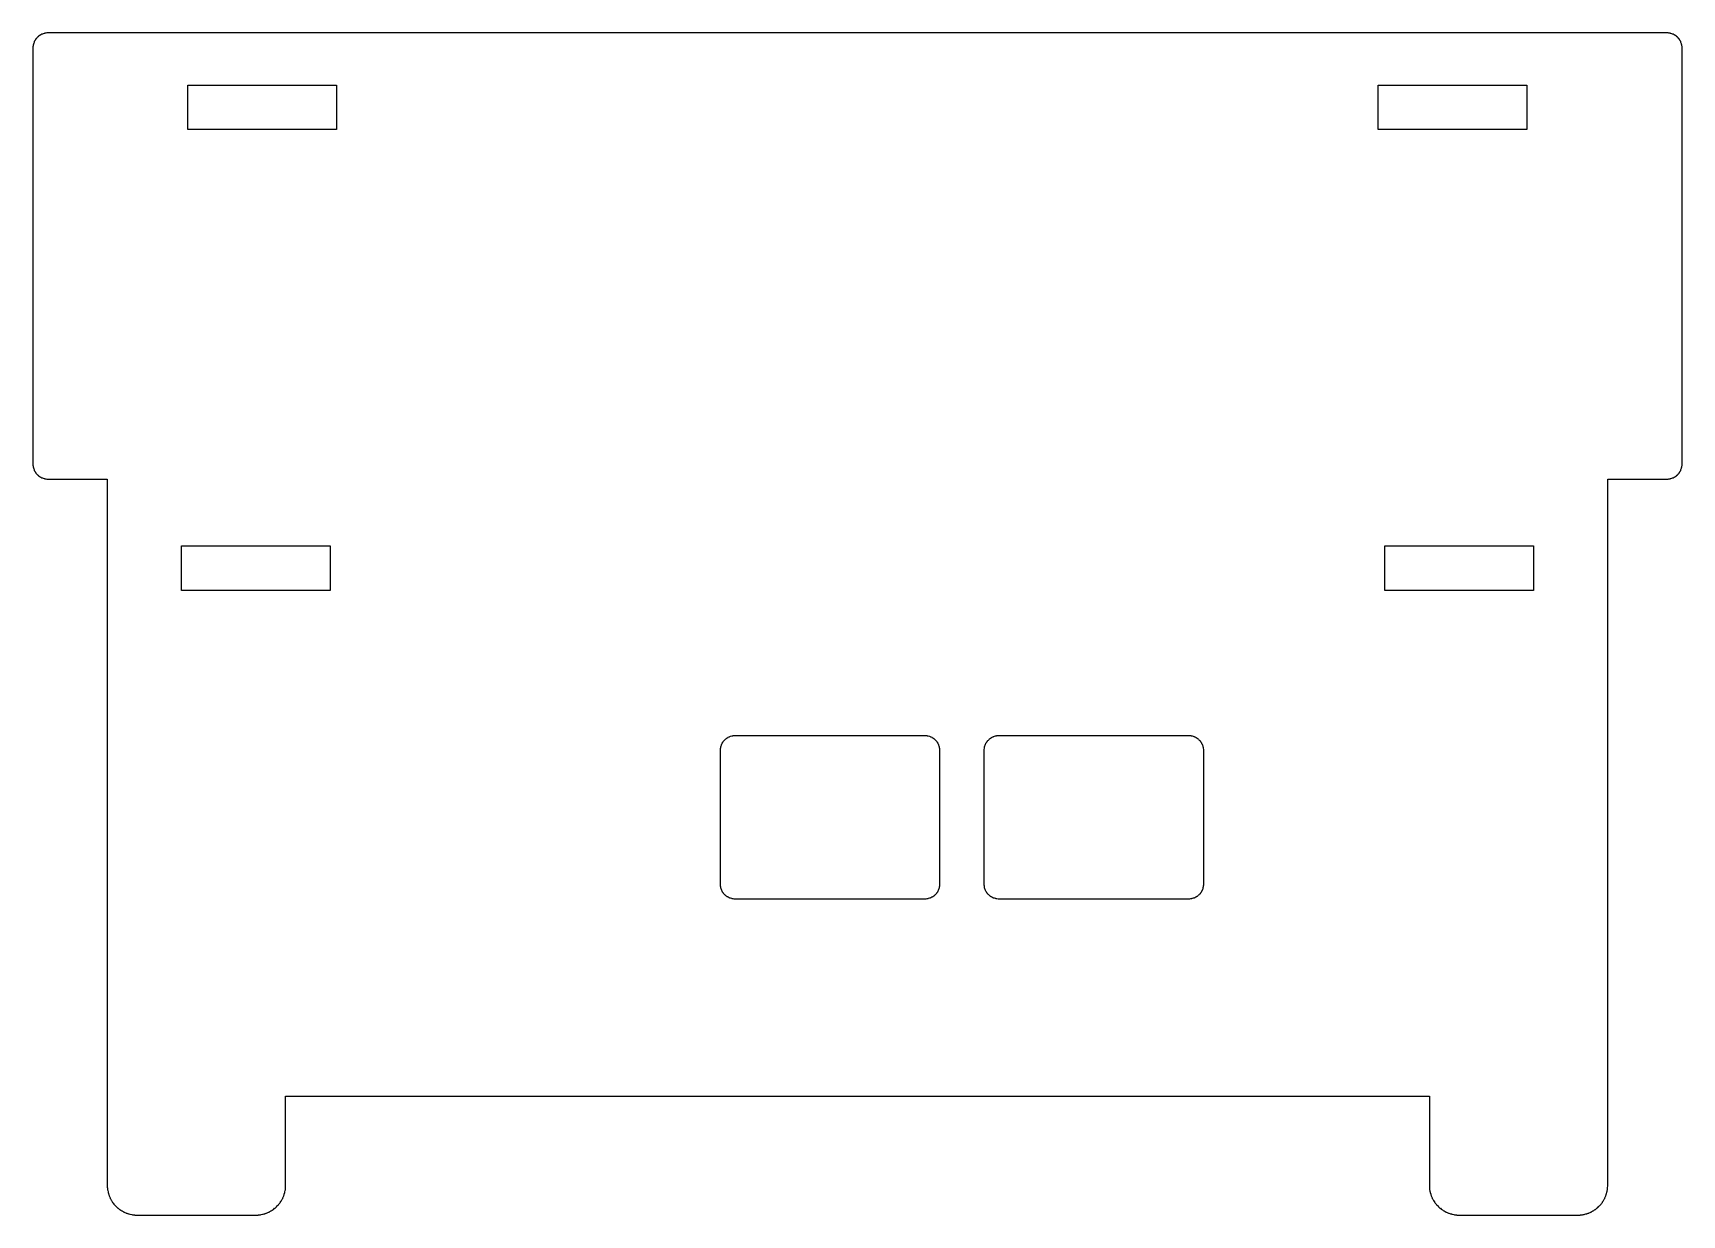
# Model space of a CAD drawing. Header units: metres. Extents: x -5 to 106, y 0 to 80.
import ezdxf

# ---------------------------------------------------------------- set-up
doc = ezdxf.new("R2010")
doc.units = ezdxf.units.M

msp = doc.modelspace()

# ---------------------------------------------------------------- linework, layer by layer
for p, q in [((-4.95, 78.81), (-4.97, 78.74)), ((-4.93, 78.86), (-4.95, 78.81)), ((-4.92, 78.89), (-4.93, 78.88)), ((-4.93, 78.88), (-4.93, 78.86)), ((-4.91, 78.91), (-4.92, 78.89)), ((-4.88, 78.97), (-4.91, 78.92)), ((-4.91, 78.92), (-4.91, 78.91)), ((-4.87, 79), (-4.88, 78.98)), ((-4.88, 78.98), (-4.88, 78.97)), ((-4.86, 79.01), (-4.87, 79)), ((-4.85, 79.03), (-4.86, 79.01)), ((-4.84, 79.04), (-4.85, 79.03)), ((-4.83, 79.06), (-4.84, 79.04)), ((-4.82, 79.07), (-4.83, 79.06)), ((-4.81, 79.09), (-4.82, 79.07)), ((-4.8, 79.1), (-4.81, 79.09)), ((-4.78, 79.13), (-4.8, 79.1)), ((-4.77, 79.14), (-4.78, 79.13)), ((-4.75, 79.16), (-4.77, 79.14)), ((-4.72, 79.19), (-4.75, 79.16)), ((-4.69, 79.22), (-4.72, 79.19)), ((-4.66, 79.25), (-4.69, 79.22)), ((-4.64, 79.27), (-4.66, 79.25)), ((-4.63, 79.28), (-4.64, 79.27)), ((-4.6, 79.3), (-4.63, 79.28)), ((-4.59, 79.31), (-4.6, 79.3)), ((-4.57, 79.32), (-4.59, 79.31)), ((-4.56, 79.33), (-4.57, 79.32)), ((-4.54, 79.34), (-4.56, 79.33)), ((-4.53, 79.35), (-4.54, 79.34)), ((-4.51, 79.36), (-4.53, 79.35)), ((-4.5, 79.37), (-4.51, 79.36)), ((-4.48, 79.38), (-4.5, 79.37)), ((-4.47, 79.38), (-4.48, 79.38)), ((-4.42, 79.41), (-4.47, 79.38)), ((-4.41, 79.41), (-4.42, 79.41)), ((-4.39, 79.42), (-4.41, 79.41)), ((-4.38, 79.43), (-4.39, 79.42)), ((-4.36, 79.43), (-4.38, 79.43)), ((-4.31, 79.45), (-4.36, 79.43)), ((-4.24, 79.47), (-4.31, 79.45)), ((-4.22, 79.47), (-4.24, 79.47)), ((-4.21, 79.48), (-4.22, 79.47)), ((-4.19, 79.48), (-4.21, 79.48)), ((-4.17, 79.48), (-4.19, 79.48)), ((-4.16, 79.49), (-4.17, 79.48)), ((-4.14, 79.49), (-4.16, 79.49)), ((-4.07, 79.5), (-4.14, 79.49)), ((-4.05, 79.5), (-4.07, 79.5)), ((-4.04, 79.5), (-4.05, 79.5)), ((-4.02, 79.5), (-4.04, 79.5)), ((104.97, 79.5), (-4.02, 79.5)), ((104.98, 79.5), (104.97, 79.5)), ((105, 79.5), (104.98, 79.5)), ((105.02, 79.5), (105, 79.5)), ((105.07, 79.49), (105.02, 79.5)), ((105.09, 79.49), (105.07, 79.49)), ((105.12, 79.48), (105.09, 79.49)), ((105.14, 79.48), (105.12, 79.48)), ((105.16, 79.48), (105.14, 79.48)), ((105.17, 79.47), (105.16, 79.48)), ((105.19, 79.47), (105.17, 79.47)), ((105.26, 79.45), (105.19, 79.47)), ((105.31, 79.43), (105.26, 79.45)), ((105.32, 79.43), (105.31, 79.43)), ((105.34, 79.42), (105.32, 79.43)), ((105.36, 79.41), (105.34, 79.42)), ((105.37, 79.41), (105.36, 79.41)), ((105.42, 79.38), (105.37, 79.41)), ((105.44, 79.38), (105.42, 79.38)), ((105.45, 79.37), (105.44, 79.38)), ((105.47, 79.36), (105.45, 79.37)), ((105.48, 79.35), (105.47, 79.36)), ((105.5, 79.34), (105.48, 79.35)), ((105.51, 79.33), (105.5, 79.34)), ((105.52, 79.32), (105.51, 79.33)), ((105.54, 79.31), (105.52, 79.32)), ((105.55, 79.3), (105.54, 79.31)), ((105.58, 79.28), (105.55, 79.3)), ((105.59, 79.27), (105.58, 79.28)), ((105.61, 79.25), (105.59, 79.27)), ((105.64, 79.22), (105.61, 79.25)), ((105.66, 79.21), (105.64, 79.22)), ((105.67, 79.19), (105.66, 79.21)), ((105.68, 79.18), (105.67, 79.19)), ((105.7, 79.16), (105.68, 79.18)), ((105.72, 79.14), (105.7, 79.16)), ((105.73, 79.13), (105.72, 79.14)), ((105.75, 79.1), (105.73, 79.13)), ((105.76, 79.09), (105.75, 79.1)), ((105.77, 79.07), (105.76, 79.09)), ((105.78, 79.06), (105.77, 79.07)), ((105.79, 79.04), (105.78, 79.06)), ((105.8, 79.03), (105.79, 79.04)), ((105.81, 79.01), (105.8, 79.03)), ((105.82, 79), (105.81, 79.01)), ((105.82, 78.98), (105.82, 79)), ((105.83, 78.97), (105.82, 78.98)), ((105.86, 78.92), (105.83, 78.97)), ((105.86, 78.91), (105.86, 78.92)), ((105.88, 78.88), (105.86, 78.91)), ((105.88, 78.86), (105.88, 78.88)), ((105.9, 78.81), (105.88, 78.86)), ((105.92, 78.76), (105.9, 78.81)), ((-4.99, 78.64), (-5, 78.57)), ((-5, 78.57), (-5, 78.55)), ((-5, 78.55), (-5, 78.54)), ((-5, 78.54), (-5, 78.52)), ((-5, 78.52), (-5, 50.48)), ((-4.98, 78.67), (-4.99, 78.66)), ((-4.99, 78.66), (-4.99, 78.64)), ((-4.97, 78.72), (-4.98, 78.71)), ((-4.98, 78.71), (-4.98, 78.69)), ((-4.98, 78.69), (-4.98, 78.67)), ((-4.97, 78.74), (-4.97, 78.72)), ((105.92, 78.74), (105.92, 78.76)), ((105.92, 78.72), (105.92, 78.74)), ((105.93, 78.71), (105.92, 78.72)), ((105.93, 78.69), (105.93, 78.71)), ((105.94, 78.67), (105.93, 78.69)), ((105.94, 78.66), (105.94, 78.67)), ((105.94, 78.64), (105.94, 78.66)), ((105.95, 78.59), (105.94, 78.64)), ((105.95, 78.57), (105.95, 78.59)), ((105.95, 78.55), (105.95, 78.57)), ((105.95, 78.52), (105.95, 78.55)), ((105.95, 50.48), (105.95, 78.52)), ((5.42, 73), (5.42, 76)), ((5.42, 76), (15.42, 76)), ((15.42, 76), (15.42, 73)), ((85.5, 73), (85.5, 76)), ((85.5, 76), (95.5, 76)), ((95.5, 76), (95.5, 73)), ((15.42, 73), (5.42, 73)), ((95.5, 73), (85.5, 73)), ((-5, 50.48), (-5, 50.46)), ((-5, 50.46), (-5, 50.45)), ((-5, 50.45), (-5, 50.43)), ((-5, 50.43), (-4.99, 50.36)), ((-4.99, 50.36), (-4.99, 50.34)), ((-4.99, 50.34), (-4.98, 50.33)), ((-4.98, 50.33), (-4.98, 50.31)), ((-4.98, 50.31), (-4.98, 50.29)), ((-4.98, 50.29), (-4.97, 50.28)), ((-4.97, 50.28), (-4.97, 50.26)), ((-4.97, 50.26), (-4.95, 50.19)), ((-4.95, 50.19), (-4.93, 50.14)), ((-4.93, 50.14), (-4.93, 50.12)), ((-4.93, 50.12), (-4.92, 50.11)), ((-4.92, 50.11), (-4.91, 50.09)), ((-4.91, 50.09), (-4.91, 50.08)), ((-4.91, 50.08), (-4.88, 50.03)), ((-4.88, 50.03), (-4.88, 50.02)), ((-4.88, 50.02), (-4.87, 50)), ((-4.87, 50), (-4.86, 49.99)), ((-4.86, 49.99), (-4.85, 49.97)), ((-4.85, 49.97), (-4.84, 49.96)), ((-4.84, 49.96), (-4.83, 49.94)), ((-4.83, 49.94), (-4.82, 49.93)), ((105.77, 49.93), (105.78, 49.94)), ((105.78, 49.94), (105.79, 49.96)), ((105.79, 49.96), (105.8, 49.97)), ((105.8, 49.97), (105.81, 49.99)), ((105.81, 49.99), (105.82, 50)), ((105.82, 50.02), (105.83, 50.03)), ((105.82, 50), (105.82, 50.02)), ((105.83, 50.03), (105.86, 50.08)), ((105.86, 50.09), (105.88, 50.12)), ((105.86, 50.08), (105.86, 50.09)), ((105.88, 50.14), (105.9, 50.19)), ((105.88, 50.12), (105.88, 50.14)), ((105.9, 50.19), (105.92, 50.24)), ((105.92, 50.28), (105.93, 50.29)), ((105.92, 50.26), (105.92, 50.28)), ((105.92, 50.24), (105.92, 50.26)), ((105.93, 50.31), (105.94, 50.33)), ((105.93, 50.29), (105.93, 50.31)), ((105.94, 50.36), (105.95, 50.41)), ((105.94, 50.34), (105.94, 50.36)), ((105.94, 50.33), (105.94, 50.34)), ((105.95, 50.45), (105.95, 50.48)), ((105.95, 50.43), (105.95, 50.45)), ((105.95, 50.41), (105.95, 50.43)), ((-4.82, 49.93), (-4.81, 49.91)), ((-4.81, 49.91), (-4.8, 49.9)), ((-4.8, 49.9), (-4.78, 49.87)), ((-4.78, 49.87), (-4.77, 49.86)), ((-4.77, 49.86), (-4.75, 49.84)), ((-4.75, 49.84), (-4.72, 49.81)), ((-4.72, 49.81), (-4.69, 49.78)), ((-4.69, 49.78), (-4.66, 49.75)), ((-4.66, 49.75), (-4.64, 49.73)), ((-4.64, 49.73), (-4.63, 49.72)), ((-4.63, 49.72), (-4.6, 49.7)), ((-4.6, 49.7), (-4.59, 49.69)), ((-4.59, 49.69), (-4.57, 49.68)), ((-4.57, 49.68), (-4.56, 49.67)), ((-4.56, 49.67), (-4.54, 49.66)), ((-4.54, 49.66), (-4.53, 49.65)), ((-4.53, 49.65), (-4.51, 49.64)), ((-4.51, 49.64), (-4.5, 49.63)), ((-4.5, 49.63), (-4.48, 49.62)), ((-4.48, 49.62), (-4.47, 49.62)), ((-4.47, 49.62), (-4.42, 49.59)), ((-4.42, 49.59), (-4.41, 49.59)), ((-4.41, 49.59), (-4.39, 49.58)), ((-4.39, 49.58), (-4.38, 49.57)), ((-4.38, 49.57), (-4.36, 49.57)), ((-4.36, 49.57), (-4.31, 49.55)), ((-4.31, 49.55), (-4.24, 49.53)), ((-4.24, 49.53), (-4.22, 49.53)), ((-4.22, 49.53), (-4.21, 49.52)), ((-4.21, 49.52), (-4.19, 49.52)), ((-4.19, 49.52), (-4.17, 49.52)), ((-4.17, 49.52), (-4.16, 49.51)), ((-4.16, 49.51), (-4.14, 49.51)), ((-4.14, 49.51), (-4.07, 49.5)), ((-4.07, 49.5), (-4.05, 49.5)), ((-4.05, 49.5), (-4.04, 49.5)), ((-4.04, 49.5), (-4.02, 49.5)), ((-4.02, 49.5), (0, 49.5)), ((0, 49.5), (0, 1.96)), ((100.95, 2), (100.95, 49.5)), ((100.95, 49.5), (104.97, 49.5)), ((104.97, 49.5), (104.98, 49.5)), ((104.98, 49.5), (105, 49.5)), ((105, 49.5), (105.02, 49.5)), ((105.02, 49.5), (105.07, 49.51)), ((105.07, 49.51), (105.09, 49.51)), ((105.09, 49.51), (105.12, 49.52)), ((105.12, 49.52), (105.14, 49.52)), ((105.14, 49.52), (105.16, 49.52)), ((105.16, 49.52), (105.17, 49.53)), ((105.17, 49.53), (105.19, 49.53)), ((105.19, 49.53), (105.26, 49.55)), ((105.26, 49.55), (105.31, 49.57)), ((105.31, 49.57), (105.32, 49.57)), ((105.32, 49.57), (105.34, 49.58)), ((105.34, 49.58), (105.36, 49.59)), ((105.36, 49.59), (105.37, 49.59)), ((105.37, 49.59), (105.42, 49.62)), ((105.42, 49.62), (105.44, 49.62)), ((105.44, 49.62), (105.45, 49.63)), ((105.45, 49.63), (105.47, 49.64)), ((105.47, 49.64), (105.48, 49.65)), ((105.48, 49.65), (105.5, 49.66)), ((105.5, 49.66), (105.51, 49.67)), ((105.51, 49.67), (105.52, 49.68)), ((105.52, 49.68), (105.54, 49.69)), ((105.54, 49.69), (105.55, 49.7)), ((105.55, 49.7), (105.58, 49.72)), ((105.58, 49.72), (105.59, 49.73)), ((105.59, 49.73), (105.61, 49.75)), ((105.61, 49.75), (105.64, 49.78)), ((105.64, 49.78), (105.66, 49.79)), ((105.66, 49.79), (105.67, 49.81)), ((105.67, 49.81), (105.68, 49.82)), ((105.68, 49.82), (105.7, 49.84)), ((105.7, 49.84), (105.72, 49.86)), ((105.72, 49.86), (105.73, 49.87)), ((105.73, 49.87), (105.75, 49.9)), ((105.75, 49.9), (105.76, 49.91)), ((105.76, 49.91), (105.77, 49.93)), ((5, 42), (5, 45)), ((5, 45), (15, 45)), ((15, 45), (15, 42)), ((85.95, 42), (85.95, 45)), ((85.95, 45), (95.95, 45)), ((95.95, 45), (95.95, 42)), ((15, 42), (5, 42)), ((95.95, 42), (85.95, 42)), ((41.86, 32.17), (41.88, 32.18)), ((41.88, 32.18), (41.89, 32.18)), ((41.89, 32.18), (41.94, 32.2)), ((41.94, 32.2), (42.01, 32.22)), ((42.01, 32.22), (42.03, 32.22)), ((42.03, 32.22), (42.04, 32.23)), ((42.04, 32.23), (42.06, 32.23)), ((42.06, 32.23), (42.08, 32.23)), ((42.08, 32.23), (42.09, 32.24)), ((42.09, 32.24), (42.11, 32.24)), ((42.11, 32.24), (42.18, 32.25)), ((42.18, 32.25), (42.2, 32.25)), ((42.2, 32.25), (42.21, 32.25)), ((42.21, 32.25), (42.23, 32.25)), ((42.23, 32.25), (55.02, 32.25)), ((55.02, 32.25), (55.04, 32.25)), ((55.04, 32.25), (55.05, 32.25)), ((55.05, 32.25), (55.07, 32.25)), ((55.07, 32.25), (55.14, 32.24)), ((55.14, 32.24), (55.16, 32.24)), ((55.16, 32.24), (55.17, 32.23)), ((55.17, 32.23), (55.19, 32.23)), ((55.19, 32.23), (55.21, 32.23)), ((55.21, 32.23), (55.22, 32.22)), ((55.22, 32.22), (55.24, 32.22)), ((55.24, 32.22), (55.31, 32.2)), ((55.31, 32.2), (55.36, 32.18)), ((55.36, 32.18), (55.38, 32.18)), ((55.38, 32.18), (55.39, 32.17)), ((59.61, 32.17), (59.62, 32.18)), ((59.62, 32.18), (59.64, 32.18)), ((59.64, 32.18), (59.69, 32.2)), ((59.69, 32.2), (59.76, 32.22)), ((59.76, 32.22), (59.78, 32.22)), ((59.78, 32.22), (59.79, 32.23)), ((59.79, 32.23), (59.81, 32.23)), ((59.81, 32.23), (59.83, 32.23)), ((59.83, 32.23), (59.84, 32.24)), ((59.84, 32.24), (59.86, 32.24)), ((59.86, 32.24), (59.93, 32.25)), ((59.93, 32.25), (59.95, 32.25)), ((59.95, 32.25), (59.96, 32.25)), ((59.96, 32.25), (59.98, 32.25)), ((59.98, 32.25), (72.77, 32.25)), ((72.77, 32.25), (72.79, 32.25)), ((72.79, 32.25), (72.8, 32.25)), ((72.8, 32.25), (72.82, 32.25)), ((72.82, 32.25), (72.89, 32.24)), ((72.89, 32.24), (72.91, 32.24)), ((72.91, 32.24), (72.92, 32.23)), ((72.92, 32.23), (72.94, 32.23)), ((72.94, 32.23), (72.96, 32.23)), ((72.96, 32.23), (72.97, 32.22)), ((72.97, 32.22), (72.99, 32.22)), ((72.99, 32.22), (73.06, 32.2)), ((73.06, 32.2), (73.11, 32.18)), ((73.11, 32.18), (73.12, 32.18)), ((73.12, 32.18), (73.14, 32.17)), ((41.25, 31.32), (41.26, 31.39)), ((41.25, 31.3), (41.25, 31.32)), ((41.25, 31.29), (41.25, 31.3)), ((41.25, 31.27), (41.25, 31.29)), ((41.25, 22.23), (41.25, 31.27)), ((41.26, 31.41), (41.27, 31.42)), ((41.26, 31.39), (41.26, 31.41)), ((41.27, 31.46), (41.28, 31.47)), ((41.27, 31.44), (41.27, 31.46)), ((41.27, 31.42), (41.27, 31.44)), ((41.28, 31.49), (41.3, 31.56)), ((41.28, 31.47), (41.28, 31.49)), ((41.3, 31.56), (41.32, 31.61)), ((41.32, 31.62), (41.33, 31.64)), ((41.32, 31.61), (41.32, 31.62)), ((41.33, 31.64), (41.34, 31.66)), ((41.34, 31.67), (41.37, 31.72)), ((41.34, 31.66), (41.34, 31.67)), ((41.37, 31.72), (41.38, 31.73)), ((41.38, 31.75), (41.39, 31.76)), ((41.38, 31.73), (41.38, 31.75)), ((41.39, 31.76), (41.4, 31.78)), ((41.4, 31.78), (41.41, 31.79)), ((41.41, 31.79), (41.42, 31.81)), ((41.42, 31.81), (41.43, 31.82)), ((41.43, 31.82), (41.44, 31.84)), ((41.44, 31.84), (41.45, 31.85)), ((41.45, 31.85), (41.47, 31.88)), ((41.47, 31.88), (41.48, 31.89)), ((41.48, 31.89), (41.5, 31.91)), ((41.5, 31.91), (41.53, 31.94)), ((41.53, 31.94), (41.56, 31.97)), ((41.56, 31.97), (41.59, 32)), ((41.59, 32), (41.61, 32.02)), ((41.61, 32.02), (41.62, 32.03)), ((41.62, 32.03), (41.65, 32.05)), ((41.65, 32.05), (41.66, 32.06)), ((41.66, 32.06), (41.68, 32.07)), ((41.68, 32.07), (41.69, 32.08)), ((41.69, 32.08), (41.71, 32.09)), ((41.71, 32.09), (41.72, 32.1)), ((41.72, 32.1), (41.74, 32.11)), ((41.74, 32.11), (41.75, 32.12)), ((41.75, 32.12), (41.77, 32.12)), ((41.77, 32.12), (41.78, 32.13)), ((41.78, 32.13), (41.83, 32.16)), ((41.83, 32.16), (41.84, 32.16)), ((41.84, 32.16), (41.86, 32.17)), ((55.39, 32.17), (55.41, 32.16)), ((55.41, 32.16), (55.42, 32.16)), ((55.42, 32.16), (55.47, 32.13)), ((55.47, 32.13), (55.48, 32.12)), ((55.48, 32.12), (55.5, 32.12)), ((55.5, 32.12), (55.51, 32.11)), ((55.51, 32.11), (55.53, 32.1)), ((55.53, 32.1), (55.54, 32.09)), ((55.54, 32.09), (55.56, 32.08)), ((55.56, 32.08), (55.57, 32.07)), ((55.57, 32.07), (55.59, 32.06)), ((55.59, 32.06), (55.6, 32.05)), ((55.6, 32.05), (55.63, 32.03)), ((55.63, 32.03), (55.64, 32.02)), ((55.64, 32.02), (55.66, 32)), ((55.66, 32), (55.69, 31.97)), ((55.69, 31.97), (55.72, 31.94)), ((55.72, 31.94), (55.75, 31.91)), ((55.75, 31.91), (55.77, 31.89)), ((55.77, 31.89), (55.78, 31.88)), ((55.78, 31.88), (55.8, 31.85)), ((55.8, 31.85), (55.81, 31.84)), ((55.81, 31.84), (55.82, 31.82)), ((55.82, 31.82), (55.83, 31.81)), ((55.83, 31.81), (55.84, 31.79)), ((55.84, 31.79), (55.85, 31.78)), ((55.85, 31.78), (55.86, 31.76)), ((55.86, 31.76), (55.87, 31.75)), ((55.87, 31.75), (55.88, 31.73)), ((55.88, 31.73), (55.88, 31.72)), ((55.88, 31.72), (55.91, 31.67)), ((55.91, 31.67), (55.91, 31.66)), ((55.91, 31.66), (55.92, 31.64)), ((55.92, 31.64), (55.93, 31.62)), ((55.93, 31.62), (55.93, 31.61)), ((55.93, 31.61), (55.95, 31.56)), ((55.95, 31.56), (55.97, 31.49)), ((55.97, 31.49), (55.97, 31.47)), ((55.97, 31.47), (55.98, 31.46)), ((55.98, 31.46), (55.98, 31.44)), ((55.98, 31.44), (55.98, 31.42)), ((55.98, 31.42), (55.99, 31.41)), ((55.99, 31.41), (55.99, 31.39)), ((55.99, 31.39), (56, 31.32)), ((56, 31.32), (56, 31.3)), ((56, 31.3), (56, 31.29)), ((56, 31.29), (56, 31.27)), ((56, 31.27), (56, 22.23)), ((59, 31.32), (59.01, 31.39)), ((59, 31.3), (59, 31.32)), ((59, 31.29), (59, 31.3)), ((59, 31.27), (59, 31.29)), ((59, 22.23), (59, 31.27)), ((59.01, 31.41), (59.02, 31.42)), ((59.01, 31.39), (59.01, 31.41)), ((59.02, 31.46), (59.03, 31.47)), ((59.02, 31.44), (59.02, 31.46)), ((59.02, 31.42), (59.02, 31.44)), ((59.03, 31.49), (59.05, 31.56)), ((59.03, 31.47), (59.03, 31.49)), ((59.05, 31.56), (59.07, 31.61)), ((59.07, 31.62), (59.08, 31.64)), ((59.07, 31.61), (59.07, 31.62)), ((59.08, 31.64), (59.09, 31.66)), ((59.09, 31.67), (59.12, 31.72)), ((59.09, 31.66), (59.09, 31.67)), ((59.12, 31.73), (59.13, 31.75)), ((59.12, 31.72), (59.12, 31.73)), ((59.13, 31.75), (59.14, 31.76)), ((59.14, 31.76), (59.15, 31.78)), ((59.15, 31.78), (59.16, 31.79)), ((59.16, 31.79), (59.17, 31.81)), ((59.17, 31.81), (59.18, 31.82)), ((59.18, 31.82), (59.19, 31.84)), ((59.19, 31.84), (59.2, 31.85)), ((59.2, 31.85), (59.22, 31.88)), ((59.22, 31.88), (59.23, 31.89)), ((59.23, 31.89), (59.25, 31.91)), ((59.25, 31.91), (59.28, 31.94)), ((59.28, 31.94), (59.31, 31.97)), ((59.31, 31.97), (59.34, 32)), ((59.34, 32), (59.36, 32.02)), ((59.36, 32.02), (59.37, 32.03)), ((59.37, 32.03), (59.4, 32.05)), ((59.4, 32.05), (59.41, 32.06)), ((59.41, 32.06), (59.43, 32.07)), ((59.43, 32.07), (59.44, 32.08)), ((59.44, 32.08), (59.46, 32.09)), ((59.46, 32.09), (59.47, 32.1)), ((59.47, 32.1), (59.49, 32.11)), ((59.49, 32.11), (59.5, 32.12)), ((59.5, 32.12), (59.52, 32.12)), ((59.52, 32.12), (59.53, 32.13)), ((59.53, 32.13), (59.58, 32.16)), ((59.58, 32.16), (59.59, 32.16)), ((59.59, 32.16), (59.61, 32.17)), ((73.14, 32.17), (73.16, 32.16)), ((73.16, 32.16), (73.17, 32.16)), ((73.17, 32.16), (73.22, 32.13)), ((73.22, 32.13), (73.23, 32.12)), ((73.23, 32.12), (73.25, 32.12)), ((73.25, 32.12), (73.26, 32.11)), ((73.26, 32.11), (73.28, 32.1)), ((73.28, 32.1), (73.29, 32.09)), ((73.29, 32.09), (73.31, 32.08)), ((73.31, 32.08), (73.32, 32.07)), ((73.32, 32.07), (73.34, 32.06)), ((73.34, 32.06), (73.35, 32.05)), ((73.35, 32.05), (73.38, 32.03)), ((73.38, 32.03), (73.39, 32.02)), ((73.39, 32.02), (73.41, 32)), ((73.41, 32), (73.44, 31.97)), ((73.44, 31.97), (73.47, 31.94)), ((73.47, 31.94), (73.5, 31.91)), ((73.5, 31.91), (73.52, 31.89)), ((73.52, 31.89), (73.53, 31.88)), ((73.53, 31.88), (73.55, 31.85)), ((73.55, 31.85), (73.56, 31.84)), ((73.56, 31.84), (73.57, 31.82)), ((73.57, 31.82), (73.58, 31.81)), ((73.58, 31.81), (73.59, 31.79)), ((73.59, 31.79), (73.6, 31.78)), ((73.6, 31.78), (73.61, 31.76)), ((73.61, 31.76), (73.62, 31.75)), ((73.62, 31.75), (73.62, 31.73)), ((73.62, 31.73), (73.63, 31.72)), ((73.63, 31.72), (73.66, 31.67)), ((73.66, 31.67), (73.66, 31.66)), ((73.66, 31.66), (73.67, 31.64)), ((73.67, 31.64), (73.68, 31.62)), ((73.68, 31.62), (73.68, 31.61)), ((73.68, 31.61), (73.7, 31.56)), ((73.7, 31.56), (73.72, 31.49)), ((73.72, 31.49), (73.72, 31.47)), ((73.72, 31.47), (73.73, 31.46)), ((73.73, 31.46), (73.73, 31.44)), ((73.73, 31.44), (73.73, 31.42)), ((73.73, 31.42), (73.74, 31.41)), ((73.74, 31.41), (73.74, 31.39)), ((73.74, 31.39), (73.75, 31.32)), ((73.75, 31.32), (73.75, 31.3)), ((73.75, 31.3), (73.75, 31.29)), ((73.75, 31.29), (73.75, 31.27)), ((73.75, 31.27), (73.75, 22.23)), ((41.25, 22.21), (41.25, 22.23)), ((41.25, 22.2), (41.25, 22.21)), ((41.25, 22.18), (41.25, 22.2)), ((56, 22.23), (56, 22.21)), ((56, 22.21), (56, 22.2)), ((56, 22.2), (56, 22.18)), ((59, 22.21), (59, 22.23)), ((59, 22.2), (59, 22.21)), ((59, 22.18), (59, 22.2)), ((73.75, 22.23), (73.75, 22.21)), ((73.75, 22.21), (73.75, 22.2)), ((73.75, 22.2), (73.75, 22.18)), ((41.26, 22.11), (41.25, 22.18)), ((41.26, 22.09), (41.26, 22.11)), ((41.27, 22.08), (41.26, 22.09)), ((41.27, 22.06), (41.27, 22.08)), ((41.27, 22.04), (41.27, 22.06)), ((41.28, 22.03), (41.27, 22.04)), ((41.28, 22.01), (41.28, 22.03)), ((41.3, 21.94), (41.28, 22.01)), ((41.32, 21.89), (41.3, 21.94)), ((41.32, 21.88), (41.32, 21.89)), ((41.33, 21.86), (41.32, 21.88)), ((41.34, 21.84), (41.33, 21.86)), ((41.34, 21.83), (41.34, 21.84)), ((41.37, 21.78), (41.34, 21.83)), ((41.38, 21.77), (41.37, 21.78)), ((41.38, 21.75), (41.38, 21.77)), ((41.39, 21.74), (41.38, 21.75)), ((41.4, 21.72), (41.39, 21.74)), ((41.41, 21.71), (41.4, 21.72)), ((41.42, 21.69), (41.41, 21.71)), ((41.43, 21.68), (41.42, 21.69)), ((41.44, 21.66), (41.43, 21.68)), ((41.45, 21.65), (41.44, 21.66)), ((41.47, 21.62), (41.45, 21.65)), ((41.48, 21.61), (41.47, 21.62)), ((41.5, 21.59), (41.48, 21.61)), ((41.53, 21.56), (41.5, 21.59)), ((41.56, 21.53), (41.53, 21.56)), ((41.59, 21.5), (41.56, 21.53)), ((41.61, 21.48), (41.59, 21.5)), ((41.62, 21.47), (41.61, 21.48)), ((41.65, 21.45), (41.62, 21.47)), ((41.66, 21.44), (41.65, 21.45)), ((41.68, 21.43), (41.66, 21.44)), ((41.69, 21.42), (41.68, 21.43)), ((41.71, 21.41), (41.69, 21.42)), ((41.72, 21.4), (41.71, 21.41)), ((41.74, 21.39), (41.72, 21.4)), ((41.75, 21.38), (41.74, 21.39)), ((41.77, 21.38), (41.75, 21.38)), ((41.78, 21.37), (41.77, 21.38)), ((41.83, 21.34), (41.78, 21.37)), ((41.84, 21.34), (41.83, 21.34)), ((41.86, 21.33), (41.84, 21.34)), ((41.88, 21.32), (41.86, 21.33)), ((41.89, 21.32), (41.88, 21.32)), ((41.94, 21.3), (41.89, 21.32)), ((42.01, 21.28), (41.94, 21.3)), ((42.03, 21.28), (42.01, 21.28)), ((42.04, 21.27), (42.03, 21.28)), ((42.06, 21.27), (42.04, 21.27)), ((42.08, 21.27), (42.06, 21.27)), ((42.09, 21.26), (42.08, 21.27)), ((42.11, 21.26), (42.09, 21.26)), ((42.18, 21.25), (42.11, 21.26)), ((42.2, 21.25), (42.18, 21.25)), ((42.21, 21.25), (42.2, 21.25)), ((42.23, 21.25), (42.21, 21.25)), ((55.02, 21.25), (42.23, 21.25)), ((55.04, 21.25), (55.02, 21.25)), ((55.05, 21.25), (55.04, 21.25)), ((55.07, 21.25), (55.05, 21.25)), ((55.14, 21.26), (55.07, 21.25)), ((55.16, 21.26), (55.14, 21.26)), ((55.17, 21.27), (55.16, 21.26)), ((55.19, 21.27), (55.17, 21.27)), ((55.21, 21.27), (55.19, 21.27)), ((55.22, 21.28), (55.21, 21.27)), ((55.24, 21.28), (55.22, 21.28)), ((55.31, 21.3), (55.24, 21.28)), ((55.36, 21.32), (55.31, 21.3)), ((55.38, 21.32), (55.36, 21.32)), ((55.39, 21.33), (55.38, 21.32)), ((55.41, 21.34), (55.39, 21.33)), ((55.42, 21.34), (55.41, 21.34)), ((55.47, 21.37), (55.42, 21.34)), ((55.48, 21.38), (55.47, 21.37)), ((55.5, 21.38), (55.48, 21.38)), ((55.51, 21.39), (55.5, 21.38)), ((55.53, 21.4), (55.51, 21.39)), ((55.54, 21.41), (55.53, 21.4)), ((55.56, 21.42), (55.54, 21.41)), ((55.57, 21.43), (55.56, 21.42)), ((55.59, 21.44), (55.57, 21.43)), ((55.6, 21.45), (55.59, 21.44)), ((55.63, 21.47), (55.6, 21.45)), ((55.64, 21.48), (55.63, 21.47)), ((55.66, 21.5), (55.64, 21.48)), ((55.69, 21.53), (55.66, 21.5)), ((55.72, 21.56), (55.69, 21.53)), ((55.75, 21.59), (55.72, 21.56)), ((55.77, 21.61), (55.75, 21.59)), ((55.78, 21.62), (55.77, 21.61)), ((55.8, 21.65), (55.78, 21.62)), ((55.81, 21.66), (55.8, 21.65)), ((55.82, 21.68), (55.81, 21.66)), ((55.83, 21.69), (55.82, 21.68)), ((55.84, 21.71), (55.83, 21.69)), ((55.85, 21.72), (55.84, 21.71)), ((55.86, 21.74), (55.85, 21.72)), ((55.87, 21.75), (55.86, 21.74)), ((55.88, 21.77), (55.87, 21.75)), ((55.91, 21.83), (55.88, 21.78)), ((55.88, 21.78), (55.88, 21.77)), ((55.92, 21.86), (55.91, 21.84)), ((55.91, 21.84), (55.91, 21.83)), ((55.93, 21.88), (55.92, 21.86)), ((55.95, 21.94), (55.93, 21.89)), ((55.93, 21.89), (55.93, 21.88)), ((55.97, 22.01), (55.95, 21.94)), ((55.98, 22.04), (55.97, 22.03)), ((55.97, 22.03), (55.97, 22.01)), ((55.99, 22.09), (55.98, 22.08)), ((55.98, 22.08), (55.98, 22.06)), ((55.98, 22.06), (55.98, 22.04)), ((56, 22.18), (55.99, 22.11)), ((55.99, 22.11), (55.99, 22.09)), ((59.01, 22.11), (59, 22.18)), ((59.01, 22.09), (59.01, 22.11)), ((59.02, 22.08), (59.01, 22.09)), ((59.02, 22.06), (59.02, 22.08)), ((59.02, 22.04), (59.02, 22.06)), ((59.03, 22.03), (59.02, 22.04)), ((59.03, 22.01), (59.03, 22.03)), ((59.05, 21.94), (59.03, 22.01)), ((59.07, 21.89), (59.05, 21.94)), ((59.07, 21.88), (59.07, 21.89)), ((59.08, 21.86), (59.07, 21.88)), ((59.09, 21.84), (59.08, 21.86)), ((59.09, 21.83), (59.09, 21.84)), ((59.12, 21.78), (59.09, 21.83)), ((59.12, 21.77), (59.12, 21.78)), ((59.13, 21.75), (59.12, 21.77)), ((59.14, 21.74), (59.13, 21.75)), ((59.15, 21.72), (59.14, 21.74)), ((59.16, 21.71), (59.15, 21.72)), ((59.17, 21.69), (59.16, 21.71)), ((59.18, 21.68), (59.17, 21.69)), ((59.19, 21.66), (59.18, 21.68)), ((59.2, 21.65), (59.19, 21.66)), ((59.22, 21.62), (59.2, 21.65)), ((59.23, 21.61), (59.22, 21.62)), ((59.25, 21.59), (59.23, 21.61)), ((59.28, 21.56), (59.25, 21.59)), ((59.31, 21.53), (59.28, 21.56)), ((59.34, 21.5), (59.31, 21.53)), ((59.36, 21.48), (59.34, 21.5)), ((59.37, 21.47), (59.36, 21.48)), ((59.4, 21.45), (59.37, 21.47)), ((59.41, 21.44), (59.4, 21.45)), ((59.43, 21.43), (59.41, 21.44)), ((59.44, 21.42), (59.43, 21.43)), ((59.46, 21.41), (59.44, 21.42)), ((59.47, 21.4), (59.46, 21.41)), ((59.49, 21.39), (59.47, 21.4)), ((59.5, 21.38), (59.49, 21.39)), ((59.52, 21.38), (59.5, 21.38)), ((59.53, 21.37), (59.52, 21.38)), ((59.58, 21.34), (59.53, 21.37)), ((59.59, 21.34), (59.58, 21.34)), ((59.61, 21.33), (59.59, 21.34)), ((59.62, 21.32), (59.61, 21.33)), ((59.64, 21.32), (59.62, 21.32)), ((59.69, 21.3), (59.64, 21.32)), ((59.76, 21.28), (59.69, 21.3)), ((59.78, 21.28), (59.76, 21.28)), ((59.79, 21.27), (59.78, 21.28)), ((59.81, 21.27), (59.79, 21.27)), ((59.83, 21.27), (59.81, 21.27)), ((59.84, 21.26), (59.83, 21.27)), ((59.86, 21.26), (59.84, 21.26)), ((59.93, 21.25), (59.86, 21.26)), ((59.95, 21.25), (59.93, 21.25)), ((59.96, 21.25), (59.95, 21.25)), ((59.98, 21.25), (59.96, 21.25)), ((72.77, 21.25), (59.98, 21.25)), ((72.79, 21.25), (72.77, 21.25)), ((72.8, 21.25), (72.79, 21.25)), ((72.82, 21.25), (72.8, 21.25)), ((72.89, 21.26), (72.82, 21.25)), ((72.91, 21.26), (72.89, 21.26)), ((72.92, 21.27), (72.91, 21.26)), ((72.94, 21.27), (72.92, 21.27)), ((72.96, 21.27), (72.94, 21.27)), ((72.97, 21.28), (72.96, 21.27)), ((72.99, 21.28), (72.97, 21.28)), ((73.06, 21.3), (72.99, 21.28)), ((73.11, 21.32), (73.06, 21.3)), ((73.12, 21.32), (73.11, 21.32)), ((73.14, 21.33), (73.12, 21.32)), ((73.16, 21.34), (73.14, 21.33)), ((73.17, 21.34), (73.16, 21.34)), ((73.22, 21.37), (73.17, 21.34)), ((73.23, 21.38), (73.22, 21.37)), ((73.25, 21.38), (73.23, 21.38)), ((73.26, 21.39), (73.25, 21.38)), ((73.28, 21.4), (73.26, 21.39)), ((73.29, 21.41), (73.28, 21.4)), ((73.31, 21.42), (73.29, 21.41)), ((73.32, 21.43), (73.31, 21.42)), ((73.34, 21.44), (73.32, 21.43)), ((73.35, 21.45), (73.34, 21.44)), ((73.38, 21.47), (73.35, 21.45)), ((73.39, 21.48), (73.38, 21.47)), ((73.41, 21.5), (73.39, 21.48)), ((73.44, 21.53), (73.41, 21.5)), ((73.47, 21.56), (73.44, 21.53)), ((73.5, 21.59), (73.47, 21.56)), ((73.52, 21.61), (73.5, 21.59)), ((73.53, 21.62), (73.52, 21.61)), ((73.55, 21.65), (73.53, 21.62)), ((73.56, 21.66), (73.55, 21.65)), ((73.57, 21.68), (73.56, 21.66)), ((73.58, 21.69), (73.57, 21.68)), ((73.59, 21.71), (73.58, 21.69)), ((73.6, 21.72), (73.59, 21.71)), ((73.61, 21.74), (73.6, 21.72)), ((73.62, 21.75), (73.61, 21.74)), ((73.63, 21.78), (73.62, 21.77)), ((73.62, 21.77), (73.62, 21.75)), ((73.66, 21.83), (73.63, 21.78)), ((73.67, 21.86), (73.66, 21.84)), ((73.66, 21.84), (73.66, 21.83)), ((73.68, 21.88), (73.67, 21.86)), ((73.7, 21.94), (73.68, 21.89)), ((73.68, 21.89), (73.68, 21.88)), ((73.72, 22.01), (73.7, 21.94)), ((73.73, 22.04), (73.72, 22.03)), ((73.72, 22.03), (73.72, 22.01)), ((73.74, 22.09), (73.73, 22.08)), ((73.73, 22.08), (73.73, 22.06)), ((73.73, 22.06), (73.73, 22.04)), ((73.75, 22.18), (73.74, 22.11)), ((73.74, 22.11), (73.74, 22.09)), ((12, 1.96), (12, 8)), ((12, 8), (88.95, 8)), ((88.95, 8), (88.95, 1.96)), ((0, 1.96), (0, 1.93)), ((0, 1.93), (0, 1.86)), ((0, 1.86), (0.01, 1.83)), ((0.01, 1.83), (0.01, 1.79)), ((0.01, 1.79), (0.01, 1.76)), ((0.01, 1.76), (0.02, 1.69)), ((0.02, 1.69), (0.03, 1.65)), ((0.03, 1.65), (0.05, 1.55)), ((0.05, 1.55), (0.06, 1.52)), ((0.06, 1.52), (0.08, 1.45)), ((0.08, 1.45), (0.09, 1.42)), ((0.09, 1.42), (0.1, 1.38)), ((0.1, 1.38), (0.11, 1.35)), ((0.11, 1.35), (0.12, 1.32)), ((0.12, 1.32), (0.13, 1.28)), ((0.13, 1.28), (0.15, 1.25)), ((0.15, 1.25), (0.17, 1.19)), ((0.17, 1.19), (0.19, 1.15)), ((0.19, 1.15), (0.2, 1.12)), ((0.2, 1.12), (0.22, 1.09)), ((11.78, 1.09), (11.8, 1.12)), ((11.8, 1.12), (11.81, 1.15)), ((11.81, 1.15), (11.83, 1.19)), ((11.83, 1.19), (11.85, 1.25)), ((11.85, 1.25), (11.87, 1.28)), ((11.87, 1.28), (11.88, 1.32)), ((11.88, 1.32), (11.89, 1.35)), ((11.89, 1.35), (11.9, 1.38)), ((11.9, 1.38), (11.91, 1.42)), ((11.91, 1.42), (11.92, 1.45)), ((11.92, 1.45), (11.94, 1.52)), ((11.94, 1.52), (11.95, 1.55)), ((11.95, 1.55), (11.97, 1.65)), ((11.97, 1.65), (11.98, 1.69)), ((11.98, 1.69), (11.99, 1.76)), ((11.99, 1.83), (12, 1.86)), ((11.99, 1.79), (11.99, 1.83)), ((11.99, 1.76), (11.99, 1.79)), ((12, 1.93), (12, 1.96)), ((12, 1.86), (12, 1.93)), ((88.95, 1.96), (88.95, 1.93)), ((88.95, 1.93), (88.96, 1.86)), ((88.96, 1.86), (88.96, 1.83)), ((88.96, 1.83), (88.96, 1.79)), ((88.96, 1.79), (88.96, 1.76)), ((88.96, 1.76), (88.97, 1.69)), ((88.97, 1.69), (88.98, 1.65)), ((88.98, 1.65), (88.99, 1.62)), ((88.99, 1.62), (88.99, 1.58)), ((88.99, 1.58), (89, 1.55)), ((89, 1.55), (89.01, 1.52)), ((89.01, 1.52), (89.03, 1.45)), ((89.03, 1.45), (89.04, 1.42)), ((89.04, 1.42), (89.06, 1.35)), ((89.06, 1.35), (89.07, 1.32)), ((89.07, 1.32), (89.08, 1.28)), ((89.08, 1.28), (89.1, 1.25)), ((89.1, 1.25), (89.12, 1.19)), ((89.12, 1.19), (89.14, 1.15)), ((89.14, 1.15), (89.15, 1.12)), ((89.15, 1.12), (89.17, 1.09)), ((100.73, 1.09), (100.75, 1.12)), ((100.75, 1.12), (100.76, 1.15)), ((100.76, 1.15), (100.78, 1.19)), ((100.78, 1.19), (100.81, 1.25)), ((100.81, 1.25), (100.82, 1.28)), ((100.82, 1.28), (100.83, 1.32)), ((100.83, 1.32), (100.84, 1.35)), ((100.84, 1.35), (100.85, 1.38)), ((100.85, 1.38), (100.87, 1.45)), ((100.87, 1.45), (100.88, 1.48)), ((100.88, 1.48), (100.89, 1.52)), ((100.89, 1.52), (100.9, 1.55)), ((100.9, 1.55), (100.91, 1.58)), ((100.91, 1.58), (100.92, 1.65)), ((100.92, 1.65), (100.93, 1.69)), ((100.93, 1.69), (100.94, 1.76)), ((100.94, 1.86), (100.95, 1.93)), ((100.94, 1.83), (100.94, 1.86)), ((100.94, 1.79), (100.94, 1.83)), ((100.94, 1.76), (100.94, 1.79)), ((100.95, 1.96), (100.95, 2)), ((100.95, 1.93), (100.95, 1.96)), ((0.22, 1.09), (0.23, 1.06)), ((0.23, 1.06), (0.25, 1.03)), ((0.25, 1.03), (0.27, 1)), ((0.27, 1), (0.29, 0.97)), ((0.29, 0.97), (0.3, 0.94)), ((0.3, 0.94), (0.32, 0.91)), ((0.32, 0.91), (0.36, 0.85)), ((0.36, 0.85), (0.4, 0.8)), ((0.4, 0.8), (0.45, 0.74)), ((0.45, 0.74), (0.47, 0.71)), ((0.47, 0.71), (0.49, 0.69)), ((0.49, 0.69), (0.51, 0.66)), ((0.51, 0.66), (0.54, 0.64)), ((0.54, 0.64), (0.56, 0.61)), ((0.56, 0.61), (0.61, 0.56)), ((0.61, 0.56), (0.64, 0.54)), ((0.64, 0.54), (0.66, 0.51)), ((0.66, 0.51), (0.69, 0.49)), ((0.69, 0.49), (0.71, 0.47)), ((0.71, 0.47), (0.74, 0.45)), ((0.74, 0.45), (0.8, 0.4)), ((0.8, 0.4), (0.85, 0.36)), ((0.85, 0.36), (0.91, 0.32)), ((0.91, 0.32), (0.94, 0.3)), ((0.94, 0.3), (0.97, 0.29)), ((0.97, 0.29), (1, 0.27)), ((1, 0.27), (1.03, 0.25)), ((1.03, 0.25), (1.06, 0.23)), ((1.06, 0.23), (1.09, 0.22)), ((1.09, 0.22), (1.12, 0.2)), ((1.12, 0.2), (1.15, 0.19)), ((1.15, 0.19), (1.19, 0.17)), ((1.19, 0.17), (1.25, 0.15)), ((1.25, 0.15), (1.28, 0.13)), ((1.28, 0.13), (1.32, 0.12)), ((1.32, 0.12), (1.35, 0.11)), ((1.35, 0.11), (1.38, 0.1)), ((1.38, 0.1), (1.42, 0.09)), ((1.42, 0.09), (1.45, 0.08)), ((1.45, 0.08), (1.52, 0.06)), ((1.52, 0.06), (1.55, 0.05)), ((1.55, 0.05), (1.65, 0.03)), ((1.65, 0.03), (1.69, 0.02)), ((1.69, 0.02), (1.76, 0.01)), ((1.76, 0.01), (1.79, 0.01)), ((1.79, 0.01), (1.83, 0.01)), ((1.83, 0.01), (1.86, 0)), ((1.86, 0), (1.93, 0)), ((1.93, 0), (1.96, 0)), ((1.96, 0), (10.04, 0)), ((10.04, 0), (10.07, 0)), ((10.07, 0), (10.14, 0)), ((10.14, 0), (10.17, 0.01)), ((10.17, 0.01), (10.21, 0.01)), ((10.21, 0.01), (10.24, 0.01)), ((10.24, 0.01), (10.31, 0.02)), ((10.31, 0.02), (10.35, 0.03)), ((10.35, 0.03), (10.45, 0.05)), ((10.45, 0.05), (10.48, 0.06)), ((10.48, 0.06), (10.55, 0.08)), ((10.55, 0.08), (10.59, 0.09)), ((10.59, 0.09), (10.62, 0.1)), ((10.62, 0.1), (10.65, 0.11)), ((10.65, 0.11), (10.68, 0.12)), ((10.68, 0.12), (10.72, 0.13)), ((10.72, 0.13), (10.75, 0.15)), ((10.75, 0.15), (10.81, 0.17)), ((10.81, 0.17), (10.85, 0.19)), ((10.85, 0.19), (10.88, 0.2)), ((10.88, 0.2), (10.91, 0.22)), ((10.91, 0.22), (10.94, 0.23)), ((10.94, 0.23), (10.97, 0.25)), ((10.97, 0.25), (11, 0.27)), ((11, 0.27), (11.03, 0.29)), ((11.03, 0.29), (11.06, 0.3)), ((11.06, 0.3), (11.09, 0.32)), ((11.09, 0.32), (11.15, 0.36)), ((11.15, 0.36), (11.2, 0.4)), ((11.2, 0.4), (11.26, 0.45)), ((11.26, 0.45), (11.29, 0.47)), ((11.29, 0.47), (11.31, 0.49)), ((11.31, 0.49), (11.34, 0.51)), ((11.34, 0.51), (11.36, 0.54)), ((11.36, 0.54), (11.39, 0.56)), ((11.39, 0.56), (11.44, 0.61)), ((11.44, 0.61), (11.46, 0.64)), ((11.46, 0.64), (11.49, 0.66)), ((11.49, 0.66), (11.51, 0.69)), ((11.51, 0.69), (11.53, 0.71)), ((11.53, 0.71), (11.55, 0.74)), ((11.55, 0.74), (11.6, 0.8)), ((11.6, 0.8), (11.64, 0.85)), ((11.64, 0.85), (11.68, 0.91)), ((11.68, 0.91), (11.7, 0.94)), ((11.7, 0.94), (11.71, 0.97)), ((11.71, 0.97), (11.73, 1)), ((11.73, 1), (11.75, 1.03)), ((11.75, 1.03), (11.77, 1.06)), ((11.77, 1.06), (11.78, 1.09)), ((89.17, 1.09), (89.18, 1.06)), ((89.18, 1.06), (89.2, 1.03)), ((89.2, 1.03), (89.22, 1)), ((89.22, 1), (89.24, 0.97)), ((89.24, 0.97), (89.27, 0.91)), ((89.27, 0.91), (89.31, 0.85)), ((89.31, 0.85), (89.35, 0.8)), ((89.35, 0.8), (89.4, 0.74)), ((89.4, 0.74), (89.42, 0.71)), ((89.42, 0.71), (89.44, 0.69)), ((89.44, 0.69), (89.46, 0.66)), ((89.46, 0.66), (89.49, 0.64)), ((89.49, 0.64), (89.51, 0.61)), ((89.51, 0.61), (89.56, 0.56)), ((89.56, 0.56), (89.59, 0.54)), ((89.59, 0.54), (89.61, 0.51)), ((89.61, 0.51), (89.64, 0.49)), ((89.64, 0.49), (89.66, 0.47)), ((89.66, 0.47), (89.69, 0.45)), ((89.69, 0.45), (89.75, 0.4)), ((89.75, 0.4), (89.8, 0.36)), ((89.8, 0.36), (89.83, 0.34)), ((89.83, 0.34), (89.86, 0.32)), ((89.86, 0.32), (89.89, 0.3)), ((89.89, 0.3), (89.92, 0.29)), ((89.92, 0.29), (89.95, 0.27)), ((89.95, 0.27), (90.01, 0.23)), ((90.01, 0.23), (90.04, 0.22)), ((90.04, 0.22), (90.07, 0.2)), ((90.07, 0.2), (90.1, 0.19)), ((90.1, 0.19), (90.14, 0.17)), ((90.14, 0.17), (90.2, 0.15)), ((90.2, 0.15), (90.23, 0.13)), ((90.23, 0.13), (90.27, 0.12)), ((90.27, 0.12), (90.33, 0.1)), ((90.33, 0.1), (90.37, 0.09)), ((90.37, 0.09), (90.4, 0.08)), ((90.4, 0.08), (90.43, 0.07)), ((90.43, 0.07), (90.47, 0.06)), ((90.47, 0.06), (90.5, 0.05)), ((90.5, 0.05), (90.6, 0.03)), ((90.6, 0.03), (90.64, 0.02)), ((90.64, 0.02), (90.67, 0.02)), ((90.67, 0.02), (90.71, 0.01)), ((90.71, 0.01), (90.74, 0.01)), ((90.74, 0.01), (90.78, 0.01)), ((90.78, 0.01), (90.81, 0)), ((90.81, 0), (90.85, 0)), ((90.85, 0), (90.88, 0)), ((90.88, 0), (90.92, 0)), ((90.92, 0), (98.99, 0)), ((98.99, 0), (99.02, 0)), ((99.02, 0), (99.09, 0)), ((99.09, 0), (99.12, 0.01)), ((99.12, 0.01), (99.16, 0.01)), ((99.16, 0.01), (99.19, 0.01)), ((99.19, 0.01), (99.23, 0.02)), ((99.23, 0.02), (99.26, 0.02)), ((99.26, 0.02), (99.3, 0.03)), ((99.3, 0.03), (99.33, 0.04)), ((99.33, 0.04), (99.37, 0.04)), ((99.37, 0.04), (99.4, 0.05)), ((99.4, 0.05), (99.47, 0.07)), ((99.47, 0.07), (99.5, 0.08)), ((99.5, 0.08), (99.54, 0.09)), ((99.54, 0.09), (99.57, 0.1)), ((99.57, 0.1), (99.6, 0.11)), ((99.6, 0.11), (99.63, 0.12)), ((99.63, 0.12), (99.67, 0.13)), ((99.67, 0.13), (99.7, 0.15)), ((99.7, 0.15), (99.76, 0.17)), ((99.76, 0.17), (99.79, 0.19)), ((99.79, 0.19), (99.83, 0.2)), ((99.83, 0.2), (99.86, 0.22)), ((99.86, 0.22), (99.89, 0.23)), ((99.89, 0.23), (99.92, 0.25)), ((99.92, 0.25), (99.95, 0.27)), ((99.95, 0.27), (99.98, 0.29)), ((99.98, 0.29), (100.01, 0.3)), ((100.01, 0.3), (100.04, 0.32)), ((100.04, 0.32), (100.07, 0.34)), ((100.07, 0.34), (100.1, 0.36)), ((100.1, 0.36), (100.13, 0.38)), ((100.13, 0.38), (100.15, 0.4)), ((100.15, 0.4), (100.18, 0.42)), ((100.18, 0.42), (100.21, 0.45)), ((100.21, 0.45), (100.26, 0.49)), ((100.26, 0.49), (100.31, 0.54)), ((100.31, 0.54), (100.34, 0.56)), ((100.34, 0.56), (100.36, 0.59)), ((100.36, 0.59), (100.39, 0.61)), ((100.39, 0.61), (100.41, 0.64)), ((100.41, 0.64), (100.44, 0.66)), ((100.44, 0.66), (100.46, 0.69)), ((100.46, 0.69), (100.48, 0.71)), ((100.48, 0.71), (100.5, 0.74)), ((100.5, 0.74), (100.53, 0.77)), ((100.53, 0.77), (100.55, 0.8)), ((100.55, 0.8), (100.57, 0.82)), ((100.57, 0.82), (100.59, 0.85)), ((100.59, 0.85), (100.61, 0.88)), ((100.61, 0.88), (100.63, 0.91)), ((100.63, 0.91), (100.65, 0.94)), ((100.65, 0.94), (100.66, 0.97)), ((100.66, 0.97), (100.7, 1.03)), ((100.7, 1.03), (100.72, 1.06)), ((100.72, 1.06), (100.73, 1.09))]:
    msp.add_line(p, q)

doc.saveas('drawing.dxf')
